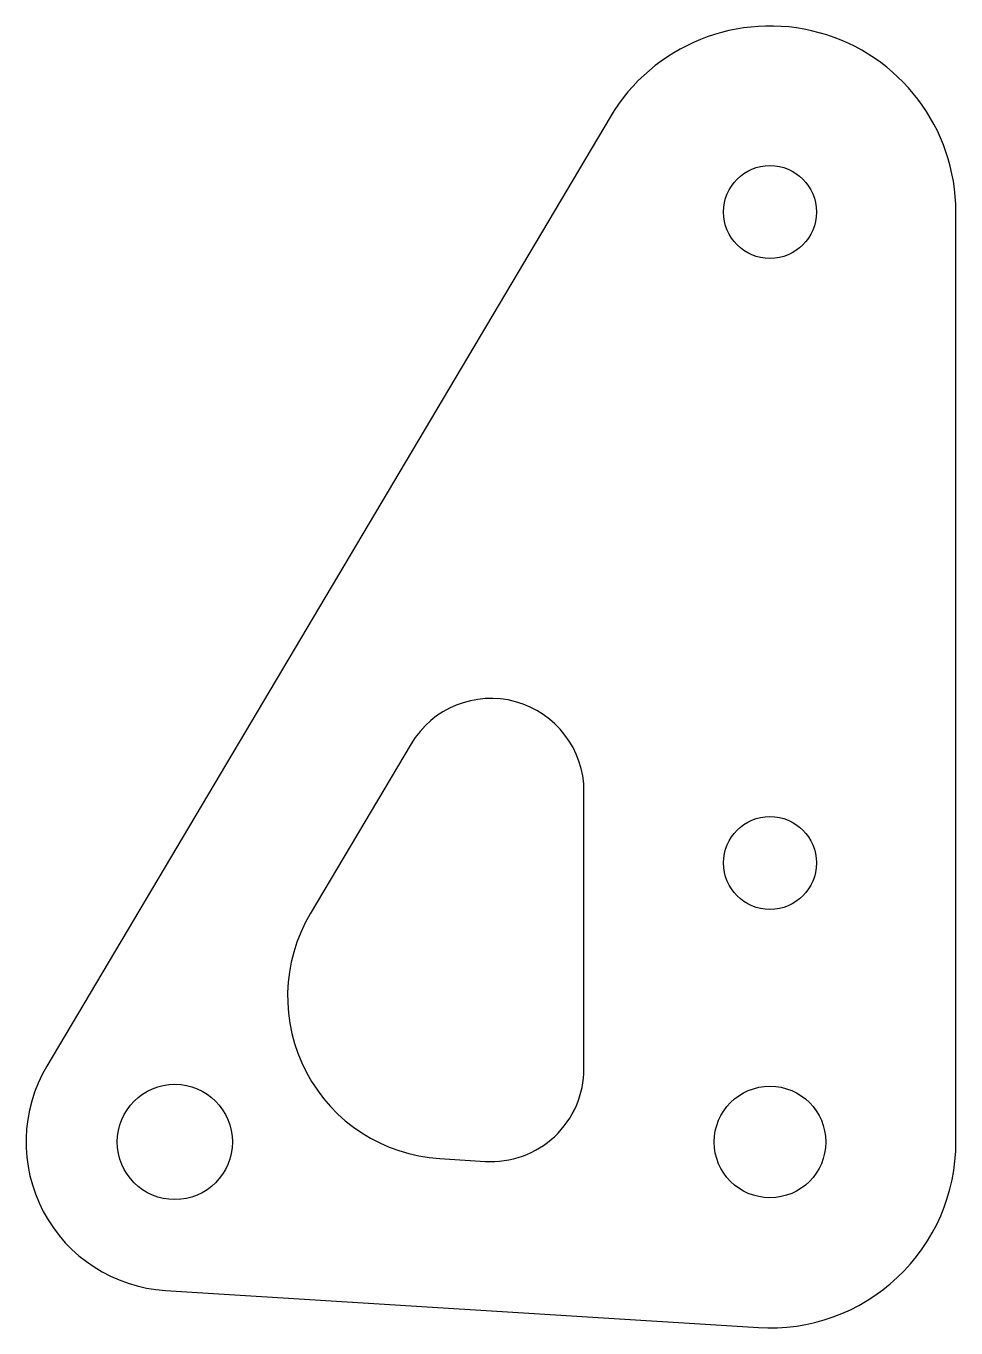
# Model space of a CAD drawing. Extents: x -40 to 10, y -10 to 60.
import ezdxf

# ---------------------------------------------------------------- set-up
doc = ezdxf.new("R2010")
doc.units = 0
doc.layers.get('0').update_dxf_attribs({"linetype": 'CONTINUOUS'})

msp = doc.modelspace()

# ---------------------------------------------------------------- linework, layer by layer
at = {"color": 7, "linetype": 'CONTINUOUS'}
for p, q in [((-8.6, 55.104), (-38.88, 4.083)), ((10, 0), (10, 50)), ((-19.3, 21.399), (-24.717, 12.271)), ((-10, 3.945), (-10, 18.848)), ((-17.758, -0.892), (-15.312, -1.045)), ((-32.5, -7.984), (-0.625, -9.98))]:
    msp.add_line(p, q, dxfattribs=at)
for centre, radius in [((0, 50), 2.5), ((0, 15), 2.5), ((-32, 0), 3.1), ((0, 0), 3)]:
    msp.add_circle(centre, radius, dxfattribs=at)
for centre, radius, start, end in [((0, 50), 10, 0, 149.31147), ((-15, 18.848), 5, 0, 149.31147), ((-17.213, 7.818), 8.726, 149.31147, 266.41668), ((-32, 0), 8, 149.31147, 266.41668), ((-15, 3.945), 5, 266.41668, 0), ((0, 0), 10, 266.41668, 0)]:
    msp.add_arc(centre, radius, start, end, dxfattribs=at)

doc.saveas('drawing.dxf')
